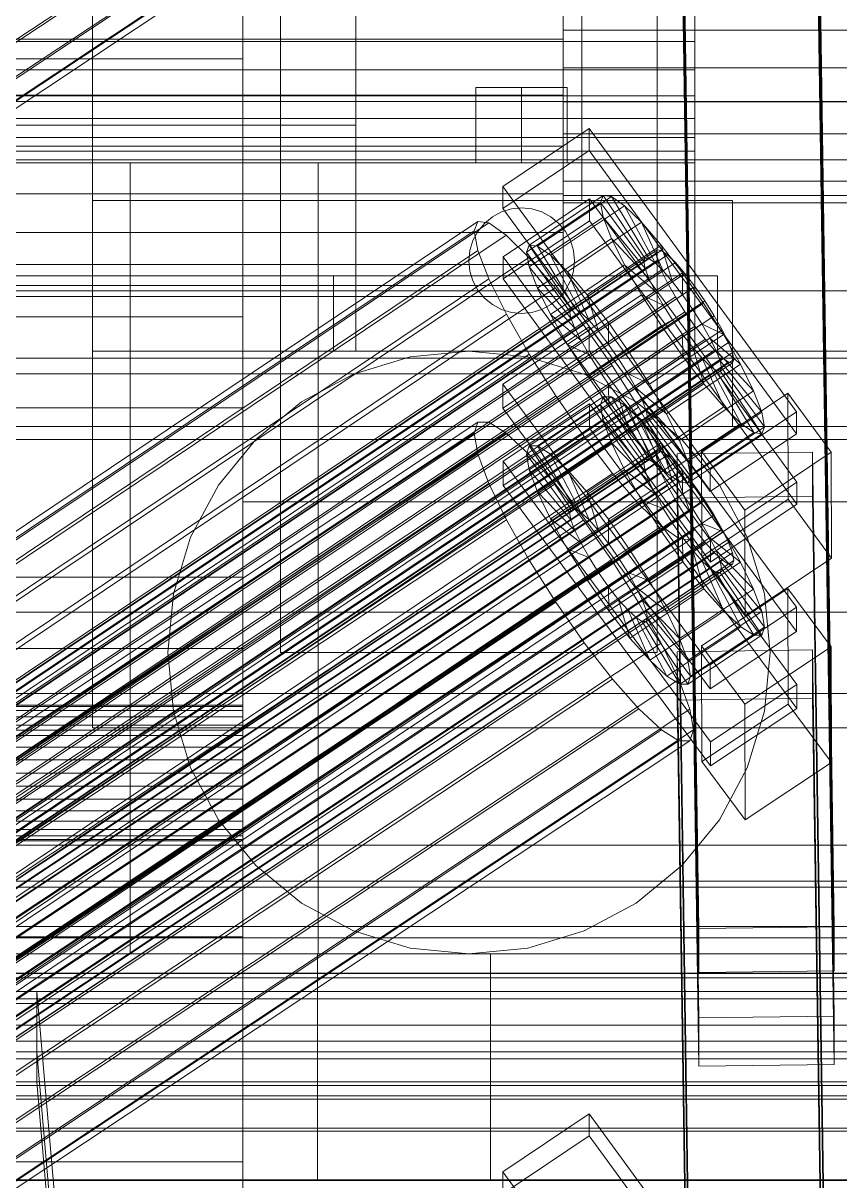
# Model space of a CAD drawing. Header units: millimetres. Extents: x -2500 to 58855, y -53268 to 6837.
# Drawn here: x 270.8 to 379.3, y -32960.1 to -32806.5 of the extents above; entities that cross this region are included whole.
import ezdxf

# ---------------------------------------------------------------- set-up
doc = ezdxf.new("R2010")
doc.units = ezdxf.units.MM
for name, color, linetype, lineweight in [('frontal_C01', 7, 'Continuous', 0), ('frontal_C02', 7, 'Continuous', 0), ('frontal_C03', 7, 'Continuous', 0), ('frontal_secador', 7, 'Continuous', 0), ('frontal_tolva', 7, 'Continuous', 0)]:
    doc.layers.add(name, color=color, linetype=linetype, lineweight=lineweight)

msp = doc.modelspace()

# ---------------------------------------------------------------- linework, layer by layer
at = {"layer": 'frontal_C01'}
for p, q in [((360.514, -32938.496), (357.646, -32746.548)), ((375.644, -32746.307), (378.512, -32938.254)), ((173.554, -32872.553), (357.863, -32750.222)), ((360.514, -32944.9), (357.646, -32752.952)), ((378.512, -32944.658), (375.644, -32752.71)), ((168.263, -32876.45), (352.572, -32754.118)), ((175.016, -32876.483), (359.326, -32754.152)), ((171.275, -32879.238), (355.584, -32756.907)), ((175.521, -32879.259), (359.83, -32756.928)), ((173.584, -32880.686), (357.893, -32758.354)), ((175.032, -32880.693), (359.341, -32758.361)), ((-425, -32816.854), (425, -32816.854)), ((334.501, -32854.375), (345.969, -32846.763)), ((345.969, -32846.763), (345.981, -32849.965)), ((345.969, -32846.763), (373.501, -32884.002)), ((345.981, -32849.965), (334.513, -32857.577)), ((373.513, -32887.204), (345.981, -32849.965)), ((334.513, -32857.577), (334.501, -32854.375)), ((362.033, -32891.614), (334.501, -32854.375)), ((338.005, -32862.586), (347.835, -32856.062)), ((339.088, -32862.591), (348.918, -32856.067)), ((347.835, -32856.062), (347.47, -32857.134)), ((348.918, -32856.067), (347.835, -32856.062)), ((347.835, -32856.062), (353.378, -32864.384)), ((350.645, -32857.15), (348.918, -32856.067)), ((348.918, -32856.067), (353.892, -32864.387)), ((334.513, -32857.577), (362.045, -32894.816)), ((334.539, -32864.621), (346.008, -32857.009)), ((337.64, -32863.658), (347.47, -32857.134)), ((340.816, -32863.674), (350.645, -32857.15)), ((346.008, -32857.009), (346.02, -32860.211)), ((346.008, -32857.009), (373.539, -32894.248)), ((347.47, -32857.134), (353.205, -32864.892)), ((347.47, -32857.134), (347.847, -32859.211)), ((352.899, -32859.236), (350.645, -32857.15)), ((350.645, -32857.15), (354.71, -32864.9)), ((338.017, -32865.735), (347.847, -32859.211)), ((343.069, -32865.76), (352.899, -32859.236)), ((347.847, -32859.211), (353.384, -32865.876)), ((347.847, -32859.211), (348.941, -32862.15)), ((355.525, -32862.183), (352.899, -32859.236)), ((352.899, -32859.236), (355.777, -32865.888)), ((146.383, -32983.199), (330.692, -32860.868)), ((146.872, -32981.766), (331.181, -32859.435)), ((148.32, -32981.773), (332.629, -32859.442)), ((150.629, -32983.22), (334.938, -32860.889)), ((331.181, -32859.435), (330.692, -32860.868)), ((330.692, -32860.868), (331.197, -32863.644)), ((332.629, -32859.442), (331.181, -32859.435)), ((334.938, -32860.889), (332.629, -32859.442)), ((346.02, -32860.211), (334.551, -32867.822)), ((337.95, -32863.678), (334.938, -32860.889)), ((373.551, -32897.45), (346.02, -32860.211)), ((339.111, -32868.675), (348.941, -32862.15)), ((345.695, -32868.708), (355.525, -32862.183)), ((348.941, -32862.15), (353.902, -32867.268)), ((348.941, -32862.15), (350.678, -32865.753)), ((358.345, -32865.791), (355.525, -32862.183)), ((355.525, -32862.183), (357.021, -32867.284)), ((141.045, -33005.709), (354.844, -32863.805)), ((141.218, -33005.201), (355.017, -32863.297)), ((141.731, -33005.204), (355.53, -32863.299)), ((142.549, -33005.717), (356.348, -32863.812)), ((146.887, -32985.976), (331.197, -32863.644)), ((153.641, -32986.009), (337.95, -32863.678)), ((331.197, -32863.644), (332.659, -32867.574)), ((337.64, -32863.658), (338.005, -32862.586)), ((343.376, -32871.416), (337.64, -32863.658)), ((338.017, -32865.735), (337.64, -32863.658)), ((341.461, -32867.618), (337.95, -32863.678)), ((343.549, -32870.909), (338.005, -32862.586)), ((338.005, -32862.586), (339.088, -32862.591)), ((344.062, -32870.911), (339.088, -32862.591)), ((339.088, -32862.591), (340.816, -32863.674)), ((344.88, -32871.424), (340.816, -32863.674)), ((340.816, -32863.674), (343.069, -32865.76)), ((355.017, -32863.297), (354.844, -32863.805)), ((354.844, -32863.805), (355.022, -32864.788)), ((355.53, -32863.299), (355.017, -32863.297)), ((356.348, -32863.812), (355.53, -32863.299)), ((357.415, -32864.8), (356.348, -32863.812)), ((141.224, -33006.693), (355.022, -32864.788)), ((143.617, -33006.705), (357.415, -32864.8)), ((334.551, -32867.822), (334.539, -32864.621)), ((362.071, -32901.86), (334.539, -32864.621)), ((353.205, -32864.892), (343.376, -32871.416)), ((353.378, -32864.384), (343.549, -32870.909)), ((353.892, -32864.387), (344.062, -32870.911)), ((354.71, -32864.9), (344.88, -32871.424)), ((353.205, -32864.892), (353.378, -32864.384)), ((353.384, -32865.876), (353.205, -32864.892)), ((353.378, -32864.384), (353.892, -32864.387)), ((353.892, -32864.387), (354.71, -32864.9)), ((354.71, -32864.9), (355.777, -32865.888)), ((355.022, -32864.788), (355.541, -32866.181)), ((358.659, -32866.196), (357.415, -32864.8)), ((141.742, -33008.085), (355.541, -32866.181)), ((144.861, -33008.101), (358.659, -32866.196)), ((343.554, -32872.4), (338.017, -32865.735)), ((339.111, -32868.675), (338.017, -32865.735)), ((340.848, -32872.277), (350.678, -32865.753)), ((345.947, -32872.412), (343.069, -32865.76)), ((343.069, -32865.76), (345.695, -32868.708)), ((353.384, -32865.876), (343.554, -32872.4)), ((355.777, -32865.888), (345.947, -32872.412)), ((358.345, -32865.791), (348.515, -32872.315)), ((350.678, -32865.753), (354.725, -32868.975)), ((350.678, -32865.753), (352.938, -32869.772)), ((353.902, -32867.268), (353.384, -32865.876)), ((355.541, -32866.181), (356.363, -32867.887)), ((355.777, -32865.888), (357.021, -32867.284)), ((358.357, -32868.993), (358.345, -32865.791)), ((361.166, -32869.813), (358.345, -32865.791)), ((359.995, -32867.905), (358.659, -32866.196)), ((142.565, -33009.792), (356.363, -32867.887)), ((359.995, -32867.905), (146.196, -33009.81)), ((148.35, -32989.906), (332.659, -32867.574)), ((157.152, -32989.949), (341.461, -32867.618)), ((332.659, -32867.574), (334.981, -32872.39)), ((334.551, -32867.822), (362.083, -32905.061)), ((345.231, -32872.441), (341.461, -32867.618)), ((353.902, -32867.268), (344.073, -32873.793)), ((357.021, -32867.284), (347.191, -32873.808)), ((354.725, -32868.975), (353.902, -32867.268)), ((356.363, -32867.887), (357.434, -32869.791)), ((357.021, -32867.284), (358.357, -32868.993)), ((361.332, -32869.811), (359.995, -32867.905)), ((143.635, -33011.696), (357.434, -32869.791)), ((147.533, -33011.715), (361.332, -32869.811)), ((344.073, -32873.793), (339.111, -32868.675)), ((340.848, -32872.277), (339.111, -32868.675)), ((343.108, -32876.297), (352.938, -32869.772)), ((354.725, -32868.975), (344.895, -32875.499)), ((347.191, -32873.808), (345.695, -32868.708)), ((345.695, -32868.708), (348.515, -32872.315)), ((348.527, -32875.517), (358.357, -32868.993)), ((351.336, -32876.338), (361.166, -32869.813)), ((352.938, -32869.772), (355.796, -32870.879)), ((352.938, -32869.772), (355.569, -32873.935)), ((355.796, -32870.879), (354.725, -32868.975)), ((357.434, -32869.791), (358.68, -32871.763)), ((358.357, -32868.993), (359.693, -32870.898)), ((361.166, -32869.813), (359.693, -32870.898)), ((363.797, -32873.976), (361.166, -32869.813)), ((362.578, -32871.783), (361.332, -32869.811)), ((343.549, -32870.909), (343.376, -32871.416)), ((343.376, -32871.416), (343.554, -32872.4)), ((344.062, -32870.911), (343.549, -32870.909)), ((344.88, -32871.424), (344.062, -32870.911)), ((345.947, -32872.412), (344.88, -32871.424)), ((355.796, -32870.879), (345.966, -32877.403)), ((359.693, -32870.898), (349.863, -32877.423)), ((357.042, -32872.851), (355.796, -32870.879)), ((359.693, -32870.898), (360.939, -32872.87)), ((144.881, -33013.668), (358.68, -32871.763)), ((148.779, -33013.687), (362.578, -32871.783)), ((150.672, -32994.721), (334.981, -32872.39)), ((345.231, -32872.441), (160.922, -32994.772)), ((334.981, -32872.39), (338.003, -32877.764)), ((344.895, -32875.499), (340.848, -32872.277)), ((343.108, -32876.297), (340.848, -32872.277)), ((343.554, -32872.4), (344.073, -32873.793)), ((349.002, -32877.818), (345.231, -32872.441)), ((347.191, -32873.808), (345.947, -32872.412)), ((357.042, -32872.851), (347.212, -32879.375)), ((348.515, -32872.315), (348.527, -32875.517)), ((348.515, -32872.315), (351.336, -32876.338)), ((360.939, -32872.87), (351.109, -32879.394)), ((355.569, -32873.935), (357.042, -32872.851)), ((358.378, -32874.756), (357.042, -32872.851)), ((358.68, -32871.763), (360.017, -32873.669)), ((363.797, -32873.976), (360.939, -32872.87)), ((360.939, -32872.87), (362.01, -32874.774)), ((363.648, -32873.687), (362.578, -32871.783)), ((146.218, -33015.573), (360.017, -32873.669)), ((149.85, -33015.591), (363.648, -32873.687)), ((344.073, -32873.793), (344.895, -32875.499)), ((345.739, -32880.46), (355.569, -32873.935)), ((348.527, -32875.517), (347.191, -32873.808)), ((358.378, -32874.756), (348.548, -32881.28)), ((362.01, -32874.774), (352.18, -32881.298)), ((353.967, -32880.501), (363.797, -32873.976)), ((355.569, -32873.935), (358.39, -32877.958)), ((358.39, -32877.958), (358.378, -32874.756)), ((359.714, -32876.465), (358.378, -32874.756)), ((360.017, -32873.669), (361.352, -32875.378)), ((366.057, -32877.996), (362.01, -32874.774)), ((362.01, -32874.774), (362.833, -32876.48)), ((364.471, -32875.393), (363.648, -32873.687)), ((366.057, -32877.996), (363.797, -32873.976)), ((147.554, -33017.282), (361.352, -32875.378)), ((150.672, -33017.298), (364.471, -32875.393)), ((345.966, -32877.403), (343.108, -32876.297)), ((345.739, -32880.46), (343.108, -32876.297)), ((344.895, -32875.499), (345.966, -32877.403)), ((349.863, -32877.423), (348.527, -32875.517)), ((361.352, -32875.378), (362.596, -32876.774)), ((364.989, -32876.786), (364.471, -32875.393)), ((148.798, -33018.678), (362.596, -32876.774)), ((149.865, -33019.666), (363.664, -32877.762)), ((151.191, -33018.69), (364.989, -32876.786)), ((151.369, -33019.674), (365.168, -32877.769)), ((153.694, -33000.095), (338.003, -32877.764)), ((164.693, -33000.15), (349.002, -32877.818)), ((338.003, -32877.764), (341.52, -32883.329)), ((345.966, -32877.403), (347.212, -32879.375)), ((352.519, -32883.383), (349.002, -32877.818)), ((349.863, -32877.423), (351.336, -32876.338)), ((351.109, -32879.394), (349.863, -32877.423)), ((359.714, -32876.465), (349.884, -32882.989)), ((351.336, -32876.338), (353.967, -32880.501)), ((362.833, -32876.48), (353.003, -32883.005)), ((361.21, -32881.566), (359.714, -32876.465)), ((360.958, -32877.861), (359.714, -32876.465)), ((362.596, -32876.774), (363.664, -32877.762)), ((367.794, -32881.598), (362.833, -32876.48)), ((362.833, -32876.48), (363.351, -32877.873)), ((363.664, -32877.762), (364.482, -32878.275)), ((365.168, -32877.769), (364.989, -32876.786)), ((364.995, -32878.277), (365.168, -32877.769)), ((150.683, -33020.179), (364.482, -32878.275)), ((151.196, -33020.182), (364.995, -32878.277)), ((347.212, -32879.375), (345.739, -32880.46)), ((347.212, -32879.375), (348.548, -32881.28)), ((348.56, -32884.482), (358.39, -32877.958)), ((360.958, -32877.861), (351.128, -32884.385)), ((362.025, -32878.849), (352.196, -32885.374)), ((362.843, -32879.362), (353.014, -32885.886)), ((363.351, -32877.873), (353.521, -32884.397)), ((363.357, -32879.365), (353.527, -32885.889)), ((363.53, -32878.857), (353.7, -32885.381)), ((356.228, -32884.52), (366.057, -32877.996)), ((358.39, -32877.958), (361.21, -32881.566)), ((363.836, -32884.513), (360.958, -32877.861)), ((362.025, -32878.849), (360.958, -32877.861)), ((366.09, -32886.599), (362.025, -32878.849)), ((362.843, -32879.362), (362.025, -32878.849)), ((367.817, -32887.682), (362.843, -32879.362)), ((363.357, -32879.365), (362.843, -32879.362)), ((368.888, -32884.538), (363.351, -32877.873)), ((363.351, -32877.873), (363.53, -32878.857)), ((363.53, -32878.857), (363.357, -32879.365)), ((368.9, -32887.687), (363.357, -32879.365)), ((369.265, -32886.615), (363.53, -32878.857)), ((364.482, -32878.275), (364.995, -32878.277)), ((367.794, -32881.598), (366.057, -32877.996)), ((348.56, -32884.482), (345.739, -32880.46)), ((352.18, -32881.298), (351.109, -32879.394)), ((351.109, -32879.394), (353.967, -32880.501)), ((353.967, -32880.501), (356.228, -32884.52)), ((348.548, -32881.28), (348.56, -32884.482)), ((348.548, -32881.28), (349.884, -32882.989)), ((351.38, -32888.09), (361.21, -32881.566)), ((353.003, -32883.005), (352.18, -32881.298)), ((352.18, -32881.298), (356.228, -32884.52)), ((357.964, -32888.123), (367.794, -32881.598)), ((360.882, -32889.102), (372.35, -32881.49)), ((361.21, -32881.566), (363.836, -32884.513)), ((368.888, -32884.538), (367.794, -32881.598)), ((372.35, -32881.49), (372.408, -32896.859)), ((372.35, -32881.49), (378.086, -32889.248)), ((157.211, -33005.66), (341.52, -32883.329)), ((168.21, -33005.715), (352.519, -32883.383)), ((341.52, -32883.329), (345.291, -32888.706)), ((349.884, -32882.989), (351.38, -32888.09)), ((349.884, -32882.989), (351.128, -32884.385)), ((355.541, -32888.757), (352.519, -32883.383)), ((353.521, -32884.397), (353.003, -32883.005)), ((353.003, -32883.005), (357.964, -32888.123)), ((351.38, -32888.09), (348.56, -32884.482)), ((351.128, -32884.385), (354.006, -32891.037)), ((351.128, -32884.385), (352.196, -32885.374)), ((352.196, -32885.374), (356.26, -32893.123)), ((352.196, -32885.374), (353.014, -32885.886)), ((353.7, -32885.381), (353.521, -32884.397)), ((353.521, -32884.397), (359.058, -32891.062)), ((353.527, -32885.889), (353.7, -32885.381)), ((353.7, -32885.381), (359.436, -32893.139)), ((354.006, -32891.037), (363.836, -32884.513)), ((356.228, -32884.52), (357.964, -32888.123)), ((359.058, -32891.062), (368.888, -32884.538)), ((373.501, -32884.002), (362.033, -32891.614)), ((363.836, -32884.513), (366.09, -32886.599)), ((369.265, -32886.615), (368.888, -32884.538)), ((373.513, -32887.204), (373.501, -32884.002)), ((353.014, -32885.886), (357.987, -32894.206)), ((353.014, -32885.886), (353.527, -32885.889)), ((353.527, -32885.889), (359.07, -32894.211)), ((356.26, -32893.123), (366.09, -32886.599)), ((359.436, -32893.139), (369.265, -32886.615)), ((366.09, -32886.599), (367.817, -32887.682)), ((368.9, -32887.687), (369.265, -32886.615)), ((354.006, -32891.037), (351.38, -32888.09)), ((357.964, -32888.123), (359.058, -32891.062)), ((357.987, -32894.206), (367.817, -32887.682)), ((359.07, -32894.211), (368.9, -32887.687)), ((362.045, -32894.816), (373.513, -32887.204)), ((367.817, -32887.682), (368.9, -32887.687)), ((160.982, -33011.037), (345.291, -32888.706)), ((171.232, -33011.088), (355.541, -32888.757)), ((345.291, -32888.706), (349.061, -32893.529)), ((357.863, -32893.573), (355.541, -32888.757)), ((357.646, -32889.899), (375.644, -32889.658)), ((357.646, -32896.303), (357.646, -32889.899)), ((360.514, -33081.847), (357.646, -32889.899)), ((360.939, -32904.47), (360.882, -32889.102)), ((366.618, -32896.86), (360.882, -32889.102)), ((378.086, -32889.248), (366.618, -32896.86)), ((375.644, -32889.658), (375.644, -32896.061)), ((375.644, -32889.658), (378.512, -33081.605)), ((378.143, -32904.617), (378.086, -32889.248)), ((356.26, -32893.123), (354.006, -32891.037)), ((359.058, -32891.062), (359.436, -32893.139)), ((362.033, -32891.614), (362.045, -32894.816)), ((357.987, -32894.206), (356.26, -32893.123)), ((359.436, -32893.139), (359.07, -32894.211)), ((164.752, -33015.86), (349.061, -32893.529)), ((173.554, -33015.904), (357.863, -32893.573)), ((349.061, -32893.529), (352.572, -32897.469)), ((359.326, -32897.503), (357.863, -32893.573)), ((359.07, -32894.211), (357.987, -32894.206)), ((373.539, -32894.248), (362.071, -32901.86)), ((373.551, -32897.45), (373.539, -32894.248)), ((375.644, -32896.061), (357.646, -32896.303)), ((378.512, -33088.009), (375.644, -32896.061)), ((168.263, -33019.801), (352.572, -32897.469)), ((175.016, -33019.834), (359.326, -32897.503)), ((352.572, -32897.469), (355.584, -32900.258)), ((360.514, -33088.251), (357.646, -32896.303)), ((359.83, -32900.279), (359.326, -32897.503)), ((372.408, -32896.859), (360.939, -32904.47)), ((362.083, -32905.061), (373.551, -32897.45)), ((366.618, -32896.86), (366.675, -32912.228)), ((378.143, -32904.617), (372.408, -32896.859)), ((171.275, -33022.589), (355.584, -32900.258)), ((175.521, -33022.611), (359.83, -32900.279)), ((355.584, -32900.258), (357.893, -32901.705)), ((359.341, -32901.713), (359.83, -32900.279)), ((173.584, -33024.037), (357.893, -32901.705)), ((175.032, -33024.044), (359.341, -32901.713)), ((357.893, -32901.705), (359.341, -32901.713)), ((362.071, -32901.86), (362.083, -32905.061)), ((360.939, -32904.47), (366.675, -32912.228)), ((366.675, -32912.228), (378.143, -32904.617)), ((-450, -32920.358), (450, -32920.358)), ((450, -32933.165), (-450, -32933.165)), ((-425, -32932.572), (425, -32932.572)), ((378.512, -32938.254), (360.514, -32938.496)), ((360.514, -32938.496), (360.514, -32944.9)), ((378.512, -32944.658), (378.512, -32938.254)), ((425, -32943.94), (-425, -32943.94)), ((360.514, -32944.9), (378.512, -32944.658)), ((425, -32948.837), (-425, -32948.837)), ((450, -32953.515), (-450, -32953.515))]:
    msp.add_line(p, q, dxfattribs=at)
at = {"layer": 'frontal_C02'}
for p, q in [((360.514, -32926.634), (357.646, -32732.867)), ((375.644, -32732.624), (378.512, -32926.391)), ((360.514, -32932.48), (357.646, -32738.713)), ((378.512, -32932.236), (375.644, -32738.469)), ((300, -32811.201), (300, -32764.429)), ((342.5, -32793.833), (342.5, -32808.586)), ((342.5, -32807.386), (342.5, -32797.486)), ((300, -32798.677), (300, -32845.45)), ((342.5, -32816.045), (342.5, -32801.293)), ((342.5, -32802.492), (342.5, -32812.392)), ((342.5, -32808.586), (-342.5, -32808.586)), ((342.5, -32816.913), (342.5, -32807.386)), ((450.5, -32807.386), (342.5, -32807.386)), ((342.5, -32808.586), (342.5, -32822.783)), ((300, -32811.201), (-300, -32811.201)), ((300, -32857.547), (300, -32811.201)), ((342.5, -32812.392), (342.5, -32821.157)), ((450.5, -32812.392), (342.5, -32812.392)), ((342.5, -32816.045), (-342.5, -32816.045)), ((342.5, -32829.107), (342.5, -32816.045)), ((342.5, -32824.617), (342.5, -32816.913)), ((450.5, -32816.913), (342.5, -32816.913)), ((334.501, -32828.131), (345.969, -32820.448)), ((345.969, -32820.448), (345.981, -32823.37)), ((345.969, -32820.448), (373.501, -32858.041)), ((342.5, -32821.157), (342.5, -32827.453)), ((450.5, -32821.157), (342.5, -32821.157)), ((342.5, -32822.783), (-342.5, -32822.783)), ((345.981, -32823.37), (334.513, -32831.054)), ((342.5, -32822.783), (342.5, -32834.264)), ((373.513, -32860.963), (345.981, -32823.37)), ((342.5, -32829.326), (342.5, -32824.617)), ((450.5, -32824.617), (342.5, -32824.617)), ((334.513, -32831.054), (334.501, -32828.131)), ((362.033, -32865.724), (334.501, -32828.131)), ((342.5, -32827.453), (342.5, -32830.322)), ((450.5, -32827.453), (342.5, -32827.453)), ((342.5, -32829.107), (-342.5, -32829.107)), ((334.539, -32837.484), (346.008, -32829.8)), ((338.005, -32835.922), (347.835, -32829.337)), ((339.088, -32836.07), (348.918, -32829.484)), ((342.5, -32838.489), (342.5, -32829.107)), ((342.5, -32830.322), (342.5, -32829.326)), ((450.5, -32829.326), (342.5, -32829.326)), ((346.008, -32829.8), (346.02, -32832.723)), ((346.008, -32829.8), (373.539, -32867.393)), ((347.835, -32829.337), (347.47, -32830.267)), ((348.918, -32829.484), (347.835, -32829.337)), ((347.835, -32829.337), (353.378, -32837.658)), ((350.645, -32830.699), (348.918, -32829.484)), ((348.918, -32829.484), (353.892, -32837.728)), ((334.513, -32831.054), (362.045, -32868.647)), ((337.64, -32836.853), (347.47, -32830.267)), ((340.816, -32837.284), (350.645, -32830.699)), ((450.5, -32830.322), (342.5, -32830.322)), ((347.47, -32830.267), (353.205, -32838.099)), ((347.47, -32830.267), (347.847, -32832.211)), ((352.899, -32832.898), (350.645, -32830.699)), ((350.645, -32830.699), (354.71, -32838.303)), ((146.872, -32956.276), (331.181, -32832.792)), ((148.32, -32956.473), (332.629, -32832.989)), ((331.181, -32832.792), (330.692, -32834.035)), ((332.629, -32832.989), (331.181, -32832.792)), ((334.938, -32834.613), (332.629, -32832.989)), ((346.02, -32832.723), (334.551, -32840.406)), ((338.017, -32838.797), (347.847, -32832.211)), ((343.069, -32839.484), (352.899, -32832.898)), ((373.551, -32870.316), (346.02, -32832.723)), ((347.847, -32832.211), (353.384, -32839.02)), ((347.847, -32832.211), (348.941, -32835.037)), ((355.525, -32835.932), (352.899, -32832.898)), ((352.899, -32832.898), (355.777, -32839.345)), ((342.5, -32834.264), (-342.5, -32834.264)), ((146.383, -32957.519), (330.692, -32834.035)), ((150.629, -32958.097), (334.938, -32834.613)), ((330.692, -32834.035), (331.197, -32836.635)), ((337.95, -32837.553), (334.938, -32834.613)), ((342.5, -32834.264), (342.5, -32841.28)), ((337.64, -32836.853), (338.005, -32835.922)), ((343.549, -32844.244), (338.005, -32835.922)), ((338.005, -32835.922), (339.088, -32836.07)), ((344.062, -32844.314), (339.088, -32836.07)), ((339.088, -32836.07), (340.816, -32837.284)), ((339.111, -32841.623), (348.941, -32835.037)), ((345.695, -32842.518), (355.525, -32835.932)), ((348.941, -32835.037), (353.902, -32840.358)), ((348.941, -32835.037), (350.678, -32838.552)), ((358.345, -32839.594), (355.525, -32835.932)), ((355.525, -32835.932), (357.021, -32840.782)), ((141.045, -32980.242), (354.844, -32837.001)), ((141.218, -32979.802), (355.017, -32836.56)), ((141.731, -32979.872), (355.53, -32836.63)), ((142.549, -32980.447), (356.348, -32837.206)), ((146.887, -32960.119), (331.197, -32836.635)), ((153.641, -32961.037), (337.95, -32837.553)), ((331.197, -32836.635), (332.659, -32840.412)), ((334.551, -32840.406), (334.539, -32837.484)), ((362.071, -32875.076), (334.539, -32837.484)), ((343.376, -32844.684), (337.64, -32836.853)), ((338.017, -32838.797), (337.64, -32836.853)), ((341.461, -32841.609), (337.95, -32837.553)), ((344.88, -32844.889), (340.816, -32837.284)), ((340.816, -32837.284), (343.069, -32839.484)), ((353.378, -32837.658), (343.549, -32844.244)), ((353.892, -32837.728), (344.062, -32844.314)), ((353.205, -32838.099), (353.378, -32837.658)), ((353.378, -32837.658), (353.892, -32837.728)), ((353.892, -32837.728), (354.71, -32838.303)), ((355.017, -32836.56), (354.844, -32837.001)), ((354.844, -32837.001), (355.022, -32837.922)), ((355.53, -32836.63), (355.017, -32836.56)), ((356.348, -32837.206), (355.53, -32836.63)), ((357.415, -32838.247), (356.348, -32837.206)), ((342.5, -32838.489), (-342.5, -32838.489)), ((141.224, -32981.163), (355.022, -32837.922)), ((141.742, -32982.502), (355.541, -32839.261)), ((143.617, -32981.489), (357.415, -32838.247)), ((343.554, -32845.605), (338.017, -32838.797)), ((339.111, -32841.623), (338.017, -32838.797)), ((340.848, -32845.138), (350.678, -32838.552)), ((342.5, -32842.764), (342.5, -32838.489)), ((353.205, -32838.099), (343.376, -32844.684)), ((353.384, -32839.02), (343.554, -32845.605)), ((354.71, -32838.303), (344.88, -32844.889)), ((355.777, -32839.345), (345.947, -32845.931)), ((350.678, -32838.552), (354.725, -32842.023)), ((350.678, -32838.552), (352.938, -32842.516)), ((353.384, -32839.02), (353.205, -32838.099)), ((353.902, -32840.358), (353.384, -32839.02)), ((354.71, -32838.303), (355.777, -32839.345)), ((355.022, -32837.922), (355.541, -32839.261)), ((355.541, -32839.261), (356.363, -32840.925)), ((355.777, -32839.345), (357.021, -32840.782)), ((358.659, -32839.685), (357.415, -32838.247)), ((142.565, -32984.167), (356.363, -32840.925)), ((144.861, -32982.926), (358.659, -32839.685)), ((148.35, -32963.896), (332.659, -32840.412)), ((332.659, -32840.412), (334.981, -32845.111)), ((334.551, -32840.406), (362.083, -32877.999)), ((345.947, -32845.931), (343.069, -32839.484)), ((343.069, -32839.484), (345.695, -32842.518)), ((353.902, -32840.358), (344.073, -32846.944)), ((357.021, -32840.782), (347.191, -32847.368)), ((358.345, -32839.594), (348.515, -32846.18)), ((354.725, -32842.023), (353.902, -32840.358)), ((356.363, -32840.925), (357.434, -32842.803)), ((357.021, -32840.782), (358.357, -32842.517)), ((358.357, -32842.517), (358.345, -32839.594)), ((361.166, -32843.635), (358.345, -32839.594)), ((359.995, -32841.419), (358.659, -32839.685)), ((342.5, -32841.28), (-342.5, -32841.28)), ((359.995, -32841.419), (146.196, -32984.661)), ((157.152, -32965.093), (341.461, -32841.609)), ((344.073, -32846.944), (339.111, -32841.623)), ((340.848, -32845.138), (339.111, -32841.623)), ((345.231, -32846.505), (341.461, -32841.609)), ((342.5, -32841.28), (342.5, -32842.764)), ((354.725, -32842.023), (344.895, -32848.609)), ((355.796, -32843.901), (354.725, -32842.023)), ((361.332, -32843.333), (359.995, -32841.419)), ((342.5, -32842.764), (-342.5, -32842.764)), ((143.635, -32986.045), (357.434, -32842.803)), ((147.533, -32986.575), (361.332, -32843.333)), ((343.108, -32849.102), (352.938, -32842.516)), ((347.191, -32847.368), (345.695, -32842.518)), ((345.695, -32842.518), (348.515, -32846.18)), ((355.796, -32843.901), (345.966, -32850.487)), ((348.527, -32849.103), (358.357, -32842.517)), ((351.336, -32850.221), (361.166, -32843.635)), ((352.938, -32842.516), (355.796, -32843.901)), ((352.938, -32842.516), (355.569, -32846.66)), ((357.042, -32845.864), (355.796, -32843.901)), ((357.434, -32842.803), (358.68, -32844.766)), ((358.357, -32842.517), (359.693, -32844.431)), ((361.166, -32843.635), (359.693, -32844.431)), ((363.797, -32847.778), (361.166, -32843.635)), ((362.578, -32845.296), (361.332, -32843.333)), ((300, -32845.45), (-300, -32845.45)), ((144.881, -32988.007), (358.68, -32844.766)), ((148.779, -32988.537), (362.578, -32845.296)), ((150.672, -32968.595), (334.981, -32845.111)), ((300, -32845.45), (300, -32889.462)), ((334.981, -32845.111), (338.003, -32850.411)), ((344.895, -32848.609), (340.848, -32845.138)), ((343.108, -32849.102), (340.848, -32845.138)), ((343.549, -32844.244), (343.376, -32844.684)), ((343.376, -32844.684), (343.554, -32845.605)), ((344.062, -32844.314), (343.549, -32844.244)), ((344.88, -32844.889), (344.062, -32844.314)), ((345.947, -32845.931), (344.88, -32844.889)), ((359.693, -32844.431), (349.863, -32851.017)), ((358.68, -32844.766), (360.017, -32846.68)), ((359.693, -32844.431), (360.939, -32846.394)), ((363.648, -32847.174), (362.578, -32845.296)), ((146.218, -32989.921), (360.017, -32846.68)), ((345.231, -32846.505), (160.922, -32969.989)), ((343.554, -32845.605), (344.073, -32846.944)), ((344.073, -32846.944), (344.895, -32848.609)), ((349.002, -32851.906), (345.231, -32846.505)), ((345.739, -32853.246), (355.569, -32846.66)), ((347.191, -32847.368), (345.947, -32845.931)), ((357.042, -32845.864), (347.212, -32852.45)), ((348.515, -32846.18), (348.527, -32849.103)), ((348.515, -32846.18), (351.336, -32850.221)), ((360.939, -32846.394), (351.109, -32852.979)), ((355.569, -32846.66), (357.042, -32845.864)), ((355.569, -32846.66), (358.39, -32850.7)), ((358.378, -32847.778), (357.042, -32845.864)), ((360.017, -32846.68), (361.352, -32848.415)), ((363.797, -32847.778), (360.939, -32846.394)), ((360.939, -32846.394), (362.01, -32848.271)), ((147.554, -32991.656), (361.352, -32848.415)), ((149.85, -32990.415), (363.648, -32847.174)), ((344.895, -32848.609), (345.966, -32850.487)), ((348.527, -32849.103), (347.191, -32847.368)), ((358.378, -32847.778), (348.548, -32854.363)), ((362.01, -32848.271), (352.18, -32854.857)), ((353.967, -32854.364), (363.797, -32847.778)), ((358.39, -32850.7), (358.378, -32847.778)), ((359.714, -32849.512), (358.378, -32847.778)), ((361.352, -32848.415), (362.596, -32849.852)), ((366.057, -32851.743), (362.01, -32848.271)), ((362.01, -32848.271), (362.833, -32849.936)), ((364.471, -32848.839), (363.648, -32847.174)), ((366.057, -32851.743), (363.797, -32847.778)), ((148.798, -32993.093), (362.596, -32849.852)), ((150.672, -32992.08), (364.471, -32848.839)), ((151.191, -32993.419), (364.989, -32850.177)), ((345.966, -32850.487), (343.108, -32849.102)), ((345.739, -32853.246), (343.108, -32849.102)), ((349.863, -32851.017), (348.527, -32849.103)), ((359.714, -32849.512), (349.884, -32856.098)), ((362.833, -32849.936), (353.003, -32856.522)), ((361.21, -32854.362), (359.714, -32849.512)), ((360.958, -32850.95), (359.714, -32849.512)), ((362.596, -32849.852), (363.664, -32850.894)), ((367.794, -32855.258), (362.833, -32849.936)), ((362.833, -32849.936), (363.351, -32851.275)), ((364.989, -32850.177), (364.471, -32848.839)), ((365.168, -32851.098), (364.989, -32850.177)), ((149.865, -32994.135), (363.664, -32850.894)), ((150.683, -32994.711), (364.482, -32851.469)), ((151.196, -32994.78), (364.995, -32851.539)), ((151.369, -32994.34), (365.168, -32851.098)), ((153.694, -32973.895), (338.003, -32850.411)), ((338.003, -32850.411), (341.52, -32855.95)), ((345.966, -32850.487), (347.212, -32852.45)), ((348.56, -32857.286), (358.39, -32850.7)), ((349.863, -32851.017), (351.336, -32850.221)), ((351.109, -32852.979), (349.863, -32851.017)), ((360.958, -32850.95), (351.128, -32857.535)), ((351.336, -32850.221), (353.967, -32854.364)), ((363.351, -32851.275), (353.521, -32857.861)), ((358.39, -32850.7), (361.21, -32854.362)), ((363.836, -32857.397), (360.958, -32850.95)), ((362.025, -32851.991), (360.958, -32850.95)), ((368.888, -32858.084), (363.351, -32851.275)), ((363.351, -32851.275), (363.53, -32852.196)), ((363.664, -32850.894), (364.482, -32851.469)), ((364.482, -32851.469), (364.995, -32851.539)), ((364.995, -32851.539), (365.168, -32851.098)), ((164.693, -32975.39), (349.002, -32851.906)), ((347.212, -32852.45), (345.739, -32853.246)), ((348.56, -32857.286), (345.739, -32853.246)), ((347.212, -32852.45), (348.548, -32854.363)), ((352.519, -32857.446), (349.002, -32851.906)), ((352.18, -32854.857), (351.109, -32852.979)), ((351.109, -32852.979), (353.967, -32854.364)), ((362.025, -32851.991), (352.196, -32858.577)), ((362.843, -32852.567), (353.014, -32859.153)), ((363.357, -32852.637), (353.527, -32859.222)), ((363.53, -32852.196), (353.7, -32858.782)), ((356.228, -32858.329), (366.057, -32851.743)), ((366.09, -32859.596), (362.025, -32851.991)), ((362.843, -32852.567), (362.025, -32851.991)), ((367.817, -32860.811), (362.843, -32852.567)), ((363.357, -32852.637), (362.843, -32852.567)), ((363.53, -32852.196), (363.357, -32852.637)), ((368.9, -32860.958), (363.357, -32852.637)), ((369.265, -32860.028), (363.53, -32852.196)), ((367.794, -32855.258), (366.057, -32851.743)), ((348.548, -32854.363), (348.56, -32857.286)), ((348.548, -32854.363), (349.884, -32856.098)), ((351.38, -32860.948), (361.21, -32854.362)), ((353.967, -32854.364), (356.228, -32858.329)), ((361.21, -32854.362), (363.836, -32857.397)), ((157.211, -32979.434), (341.52, -32855.95)), ((341.52, -32855.95), (345.291, -32861.352)), ((349.884, -32856.098), (351.38, -32860.948)), ((349.884, -32856.098), (351.128, -32857.535)), ((353.003, -32856.522), (352.18, -32854.857)), ((352.18, -32854.857), (356.228, -32858.329)), ((357.964, -32861.843), (367.794, -32855.258)), ((360.882, -32863.281), (372.35, -32855.597)), ((368.888, -32858.084), (367.794, -32855.258)), ((372.35, -32855.597), (372.408, -32869.626)), ((372.35, -32855.597), (378.086, -32863.429)), ((300, -32857.547), (-300, -32857.547)), ((168.21, -32980.93), (352.519, -32857.446)), ((300, -32900.308), (300, -32857.547)), ((351.38, -32860.948), (348.56, -32857.286)), ((351.128, -32857.535), (354.006, -32863.982)), ((351.128, -32857.535), (352.196, -32858.577)), ((355.541, -32862.746), (352.519, -32857.446)), ((353.521, -32857.861), (353.003, -32856.522)), ((353.003, -32856.522), (357.964, -32861.843)), ((353.7, -32858.782), (353.521, -32857.861)), ((353.521, -32857.861), (359.058, -32864.669)), ((354.006, -32863.982), (363.836, -32857.397)), ((363.836, -32857.397), (366.09, -32859.596)), ((352.196, -32858.577), (356.26, -32866.182)), ((352.196, -32858.577), (353.014, -32859.153)), ((353.014, -32859.153), (357.987, -32867.397)), ((353.014, -32859.153), (353.527, -32859.222)), ((353.527, -32859.222), (353.7, -32858.782)), ((353.527, -32859.222), (359.07, -32867.544)), ((353.7, -32858.782), (359.436, -32866.614)), ((356.228, -32858.329), (357.964, -32861.843)), ((359.058, -32864.669), (368.888, -32858.084)), ((373.501, -32858.041), (362.033, -32865.724)), ((369.265, -32860.028), (368.888, -32858.084)), ((373.513, -32860.963), (373.501, -32858.041)), ((354.006, -32863.982), (351.38, -32860.948)), ((356.26, -32866.182), (366.09, -32859.596)), ((357.987, -32867.397), (367.817, -32860.811)), ((359.436, -32866.614), (369.265, -32860.028)), ((366.09, -32859.596), (367.817, -32860.811)), ((367.817, -32860.811), (368.9, -32860.958)), ((368.9, -32860.958), (369.265, -32860.028)), ((160.982, -32984.836), (345.291, -32861.352)), ((345.291, -32861.352), (349.061, -32866.248)), ((357.964, -32861.843), (359.058, -32864.669)), ((359.07, -32867.544), (368.9, -32860.958)), ((362.045, -32868.647), (373.513, -32860.963)), ((171.232, -32986.23), (355.541, -32862.746)), ((356.26, -32866.182), (354.006, -32863.982)), ((357.863, -32867.444), (355.541, -32862.746)), ((357.646, -32863.652), (375.644, -32863.409)), ((357.646, -32869.498), (357.646, -32863.652)), ((360.514, -33057.42), (357.646, -32863.652)), ((360.939, -32877.31), (360.882, -32863.281)), ((366.618, -32871.113), (360.882, -32863.281)), ((378.086, -32863.429), (366.618, -32871.113)), ((375.644, -32863.409), (375.644, -32869.254)), ((375.644, -32863.409), (378.512, -33057.176)), ((378.143, -32877.458), (378.086, -32863.429)), ((359.058, -32864.669), (359.436, -32866.614)), ((164.752, -32989.732), (349.061, -32866.248)), ((349.061, -32866.248), (352.572, -32870.304)), ((357.987, -32867.397), (356.26, -32866.182)), ((359.436, -32866.614), (359.07, -32867.544)), ((362.033, -32865.724), (362.045, -32868.647)), ((173.554, -32990.928), (357.863, -32867.444)), ((359.326, -32871.222), (357.863, -32867.444)), ((359.07, -32867.544), (357.987, -32867.397)), ((373.539, -32867.393), (362.071, -32875.076)), ((373.551, -32870.316), (373.539, -32867.393)), ((375.644, -32869.254), (357.646, -32869.498)), ((360.514, -33063.265), (357.646, -32869.498)), ((372.408, -32869.626), (360.939, -32877.31)), ((378.143, -32877.458), (372.408, -32869.626)), ((378.512, -33063.022), (375.644, -32869.254)), ((168.263, -32993.788), (352.572, -32870.304)), ((175.016, -32994.706), (359.326, -32871.222)), ((352.572, -32870.304), (355.584, -32873.244)), ((359.83, -32873.821), (359.326, -32871.222)), ((362.083, -32877.999), (373.551, -32870.316)), ((366.618, -32871.113), (366.675, -32885.141)), ((171.275, -32996.728), (355.584, -32873.244)), ((175.521, -32997.305), (359.83, -32873.821)), ((355.584, -32873.244), (357.893, -32874.868)), ((359.341, -32875.065), (359.83, -32873.821)), ((173.584, -32998.352), (357.893, -32874.868)), ((175.032, -32998.549), (359.341, -32875.065)), ((357.893, -32874.868), (359.341, -32875.065)), ((362.071, -32875.076), (362.083, -32877.999)), ((360.939, -32877.31), (366.675, -32885.141)), ((366.675, -32885.141), (378.143, -32877.458)), ((300, -32889.462), (-300, -32889.462)), ((300, -32889.462), (300, -32927.714)), ((300, -32900.308), (-300, -32900.308)), ((300, -32936.569), (300, -32900.308)), ((-425, -32921.124), (425, -32921.124)), ((378.512, -32926.391), (360.514, -32926.634)), ((360.514, -32926.634), (360.514, -32932.48)), ((378.512, -32932.236), (378.512, -32926.391)), ((300, -32927.714), (-300, -32927.714)), ((300, -32927.714), (300, -32957.599)), ((425, -32932.6), (-425, -32932.6)), ((360.514, -32932.48), (378.512, -32932.236)), ((425, -32935.971), (-425, -32935.971)), ((300, -32936.569), (-300, -32936.569)), ((300, -32963.86), (300, -32936.569)), ((-425, -32947.447), (425, -32947.447)), ((334.501, -32958.916), (345.969, -32951.233)), ((345.969, -32951.233), (345.981, -32954.155)), ((345.969, -32951.233), (373.501, -32988.826)), ((345.981, -32954.155), (334.513, -32961.839)), ((373.513, -32991.748), (345.981, -32954.155)), ((300, -32957.599), (-300, -32957.599)), ((300, -32957.599), (300, -32977.08)), ((334.513, -32961.839), (334.501, -32958.916)), ((362.033, -32996.509), (334.501, -32958.916))]:
    msp.add_line(p, q, dxfattribs=at)
at = {"layer": 'frontal_C03'}
for p, q in [((-450, -32850.944), (450, -32850.944)), ((450, -32861.716), (-450, -32861.716)), ((450, -32884.651), (-450, -32884.651)), ((-450, -32895.423), (450, -32895.423)), ((-450, -32915.578), (450, -32915.578)), ((450, -32926.35), (-450, -32926.35)), ((-450, -32927.889), (450, -32927.889)), ((450, -32939.445), (-450, -32939.445)), ((450, -32941.57), (-450, -32941.57)), ((450, -32949.285), (-450, -32949.285)), ((-450, -32953.126), (450, -32953.126)), ((-450, -32960.057), (450, -32960.057))]:
    msp.add_line(p, q, dxfattribs=at)
at = {"layer": 'frontal_secador'}
for p, q in [((280, -32820), (280, -32480)), ((315, -32820), (315, -32480)), ((315, -32830), (315, -32645)), ((345, -32830), (345, -32645)), ((360, -32850), (360, -32700)), ((280, -32840), (280, -32770)), ((280, -32850), (280, -32770)), ((315, -32840), (315, -32770)), ((315, -32850), (315, -32770)), ((315, -32825), (315, -32770)), ((360, -32825), (360, -32770)), ((305, -32890), (305, -32805)), ((315, -32820), (315, -32805)), ((355, -32890), (355, -32805)), ((360, -32808.902), (360, -32805)), ((360, -32808.902), (-360, -32808.902)), ((360, -32808.902), (360, -32812.654)), ((360, -32812.654), (-360, -32812.654)), ((360, -32812.654), (360, -32816.111)), ((360, -32816.111), (-360, -32816.111)), ((337, -32815), (330.938, -32815)), ((330.938, -32825), (330.938, -32815)), ((337, -32815), (343.062, -32815)), ((337, -32815), (337, -32825)), ((343.062, -32825), (343.062, -32815)), ((360, -32816.111), (360, -32819.142)), ((360, -32819.142), (-360, -32819.142)), ((360, -32819.142), (360, -32821.629)), ((-315, -32820), (315, -32820)), ((280, -32820), (315, -32820)), ((360, -32821.629), (-360, -32821.629)), ((360, -32821.629), (360, -32823.478)), ((360, -32823.478), (-360, -32823.478)), ((360, -32823.478), (360, -32824.616)), ((360, -32824.616), (-360, -32824.616)), ((360, -32825), (-360, -32825)), ((285, -32825), (310, -32825)), ((285, -32930), (285, -32825)), ((310, -32930), (310, -32825)), ((315, -32825), (360, -32825)), ((315, -32840), (315, -32825)), ((330.938, -32825), (337, -32825)), ((337, -32825), (343.062, -32825)), ((360, -32824.616), (360, -32825)), ((360, -32840), (360, -32825)), ((280, -32830), (365, -32830)), ((280, -32860), (280, -32830)), ((315, -32830), (345, -32830)), ((365, -32860), (365, -32830)), ((333.111, -32832.18), (334.321, -32831.533)), ((334.321, -32831.533), (335.634, -32831.135)), ((335.634, -32831.135), (337, -32831)), ((337, -32831), (338.366, -32831.135)), ((338.366, -32831.135), (339.679, -32831.533)), ((339.679, -32831.533), (340.889, -32832.18)), ((331.18, -32834.111), (332.05, -32833.05)), ((332.05, -32833.05), (333.111, -32832.18)), ((340.889, -32832.18), (341.95, -32833.05)), ((341.95, -32833.05), (342.82, -32834.111)), ((330.533, -32835.321), (331.18, -32834.111)), ((342.82, -32834.111), (343.467, -32835.321)), ((330.135, -32836.634), (330.533, -32835.321)), ((343.467, -32835.321), (343.865, -32836.634)), ((330, -32838), (330.135, -32836.634)), ((343.865, -32836.634), (344, -32838)), ((330.135, -32839.366), (330, -32838)), ((330.533, -32840.679), (330.135, -32839.366)), ((343.865, -32839.366), (343.467, -32840.679)), ((344, -32838), (343.865, -32839.366)), ((240, -32840), (300, -32840)), ((280, -32840), (315, -32840)), ((300, -32840), (300, -32880)), ((312, -32840), (363, -32840)), ((312, -32850), (312, -32840)), ((315, -32840), (360, -32840)), ((331.18, -32841.889), (330.533, -32840.679)), ((343.467, -32840.679), (342.82, -32841.889)), ((363, -32850), (363, -32840)), ((332.05, -32842.95), (331.18, -32841.889)), ((342.82, -32841.889), (341.95, -32842.95)), ((333.111, -32843.82), (332.05, -32842.95)), ((334.321, -32844.467), (333.111, -32843.82)), ((340.889, -32843.82), (339.679, -32844.467)), ((341.95, -32842.95), (340.889, -32843.82)), ((335.634, -32844.865), (334.321, -32844.467)), ((337, -32845), (335.634, -32844.865)), ((338.366, -32844.865), (337, -32845)), ((339.679, -32844.467), (338.366, -32844.865)), ((280, -32850), (315, -32850)), ((280, -32850), (630, -32850)), ((280, -32900), (280, -32850)), ((300, -32850), (630, -32850)), ((300, -32870), (300, -32850)), ((312, -32850), (363, -32850)), ((322.196, -32850.769), (330, -32850)), ((330, -32850), (337.804, -32850.769)), ((360, -32850), (550, -32850)), ((314.693, -32853.045), (322.196, -32850.769)), ((337.804, -32850.769), (345.307, -32853.045)), ((307.777, -32856.741), (314.693, -32853.045)), ((345.307, -32853.045), (352.223, -32856.741)), ((301.716, -32861.716), (307.777, -32856.741)), ((352.223, -32856.741), (358.284, -32861.716)), ((-1700, -32860), (1700, -32860)), ((280, -32860), (365, -32860)), ((296.741, -32867.777), (301.716, -32861.716)), ((358.284, -32861.716), (363.259, -32867.777)), ((293.045, -32874.693), (296.741, -32867.777)), ((363.259, -32867.777), (366.955, -32874.693)), ((300, -32870), (630, -32870)), ((290.769, -32882.196), (293.045, -32874.693)), ((366.955, -32874.693), (369.231, -32882.196)), ((240, -32880), (300, -32880)), ((290, -32890), (290.769, -32882.196)), ((369.231, -32882.196), (370, -32890)), ((290.769, -32897.804), (290, -32890)), ((305, -32890), (355, -32890)), ((370, -32890), (369.231, -32897.804)), ((300, -32897), (-300, -32897)), ((300, -32897.173), (-300, -32897.173)), ((300, -32897.685), (-300, -32897.685)), ((293.045, -32905.307), (290.769, -32897.804)), ((300, -32897.173), (300, -32897)), ((300, -32897.685), (300, -32897.173)), ((300, -32898.517), (300, -32897.685)), ((369.231, -32897.804), (366.955, -32905.307)), ((300, -32898.517), (-300, -32898.517)), ((300, -32899.636), (300, -32898.517)), ((300, -32899.636), (-300, -32899.636)), ((280, -32900), (630, -32900)), ((300, -32901), (300, -32899.636)), ((300, -32901), (-300, -32901)), ((300, -32902.556), (300, -32901)), ((300, -32902.556), (-300, -32902.556)), ((300, -32904.244), (300, -32902.556)), ((300, -32904.244), (-300, -32904.244)), ((296.741, -32912.223), (293.045, -32905.307)), ((300, -32906), (300, -32904.244)), ((366.955, -32905.307), (363.259, -32912.223)), ((-300, -32906), (300, -32906)), ((300, -32907.756), (300, -32906)), ((300, -32907.756), (-300, -32907.756)), ((300, -32907.756), (300, -32909.444)), ((300, -32909.444), (-300, -32909.444)), ((300, -32909.444), (300, -32911)), ((300, -32911), (-300, -32911)), ((300, -32911), (300, -32912.364)), ((300, -32912.364), (-300, -32912.364)), ((301.716, -32918.284), (296.741, -32912.223)), ((300, -32912.364), (300, -32913.483)), ((363.259, -32912.223), (358.284, -32918.284)), ((300, -32913.483), (-300, -32913.483)), ((300, -32914.315), (-300, -32914.315)), ((300, -32913.483), (300, -32914.315)), ((300, -32914.315), (300, -32914.827)), ((300, -32914.827), (-300, -32914.827)), ((300, -32915), (-300, -32915)), ((300, -32914.827), (300, -32915)), ((307.777, -32923.259), (301.716, -32918.284)), ((358.284, -32918.284), (352.223, -32923.259)), ((314.693, -32926.955), (307.777, -32923.259)), ((352.223, -32923.259), (345.307, -32926.955)), ((322.196, -32929.231), (314.693, -32926.955)), ((345.307, -32926.955), (337.804, -32929.231)), ((309.899, -32930), (232.703, -32930)), ((249.955, -32930), (332.875, -32930)), ((285, -32930), (310, -32930)), ((332.875, -32930), (309.899, -32930)), ((309.899, -32960), (309.899, -32930)), ((386.779, -32930), (309.899, -32930)), ((330, -32930), (322.196, -32929.231)), ((337.804, -32929.231), (330, -32930)), ((332.875, -32960), (332.875, -32930)), ((332.875, -32930), (415.454, -32930)), ((272.613, -32935), (136.436, -32935)), ((276.971, -32985), (272.613, -32935)), ((272.613, -32935), (272.613, -32943)), ((408.271, -32935), (272.613, -32935)), ((136.436, -32943), (272.613, -32943)), ((272.613, -32943), (276.971, -32993)), ((272.613, -32943), (272.613, -32947)), ((272.613, -32943), (408.271, -32943)), ((136.436, -32947), (272.613, -32947)), ((272.613, -32947), (276.971, -32997)), ((272.613, -32947), (408.271, -32947)), ((-1700, -32960), (1700, -32960)), ((232.703, -32960), (309.899, -32960)), ((332.875, -32960), (249.955, -32960)), ((309.899, -32960), (332.875, -32960)), ((309.899, -32960), (386.779, -32960)), ((415.454, -32960), (332.875, -32960))]:
    msp.add_line(p, q, dxfattribs=at)
at = {"layer": 'frontal_tolva'}
for p, q in [((-1821.5, -32842), (1821.5, -32842)), ((-1821.5, -32853), (1821.5, -32853))]:
    msp.add_line(p, q, dxfattribs=at)

doc.saveas('drawing.dxf')
